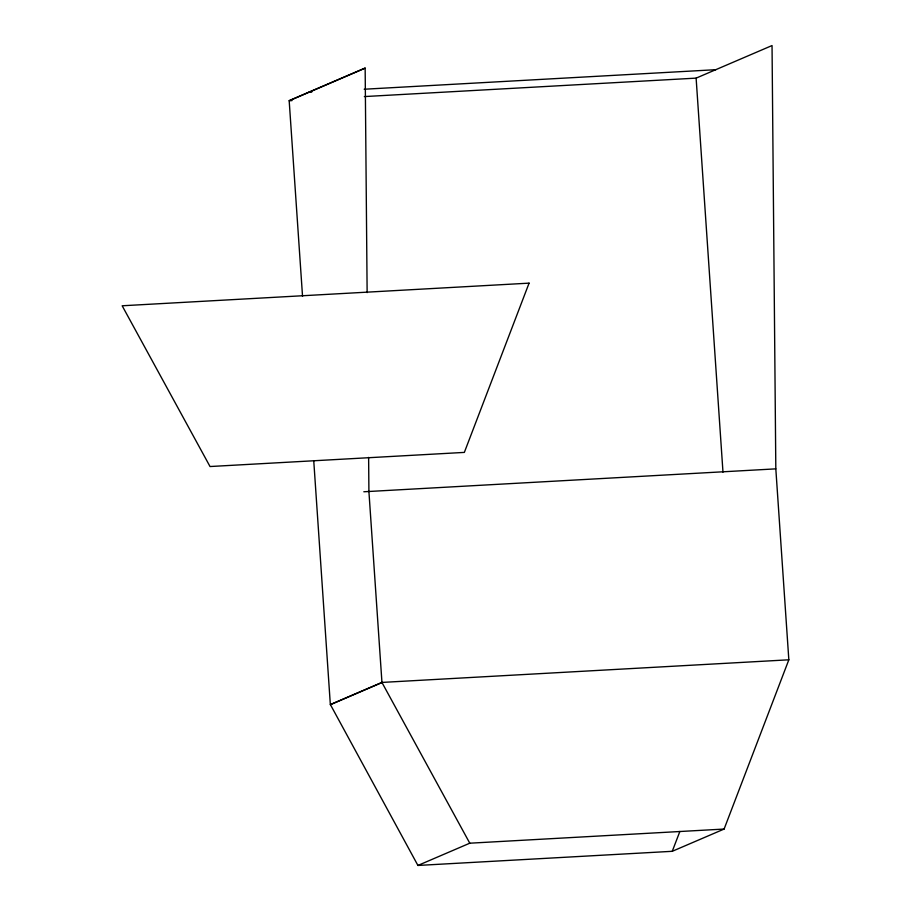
<?xml version="1.0" encoding="UTF-8"?>
<svg xmlns="http://www.w3.org/2000/svg" width="911" height="911" viewBox="0 0 911 911"><rect width="100%" height="100%" fill="white"/><g stroke="black" fill="none" stroke-linecap="round" stroke-linejoin="round"><path stroke-width="1.37" d="M788.835 659.803L381.925 682.43L330.374 704.556L417.921 865.45L672.25 851.307L724.108 829.056L788.835 659.803L775.819 468.858L772.038 45.55L696.118 78.13L364.354 96.577M672.25 851.307L679.868 831.458M365.129 68.177L289.208 100.757L292.044 100.597M417.921 865.45L469.78 843.199L724.108 829.056M308.886 92.307L311.721 92.159M364.184 89.232L715.807 69.692M363.819 491.769L775.819 468.858M469.78 843.199L381.925 682.43M696.118 78.13L722.981 472.16M302.543 296.36L289.174 100.62L365.152 68.006L367.133 292.613M313.748 460.772L330.351 704.715L381.96 682.555L368.909 491.484L368.625 457.39M529.075 283.15L464.348 452.403L210.031 466.534L122.165 305.777L529.075 283.15"/></g></svg>
